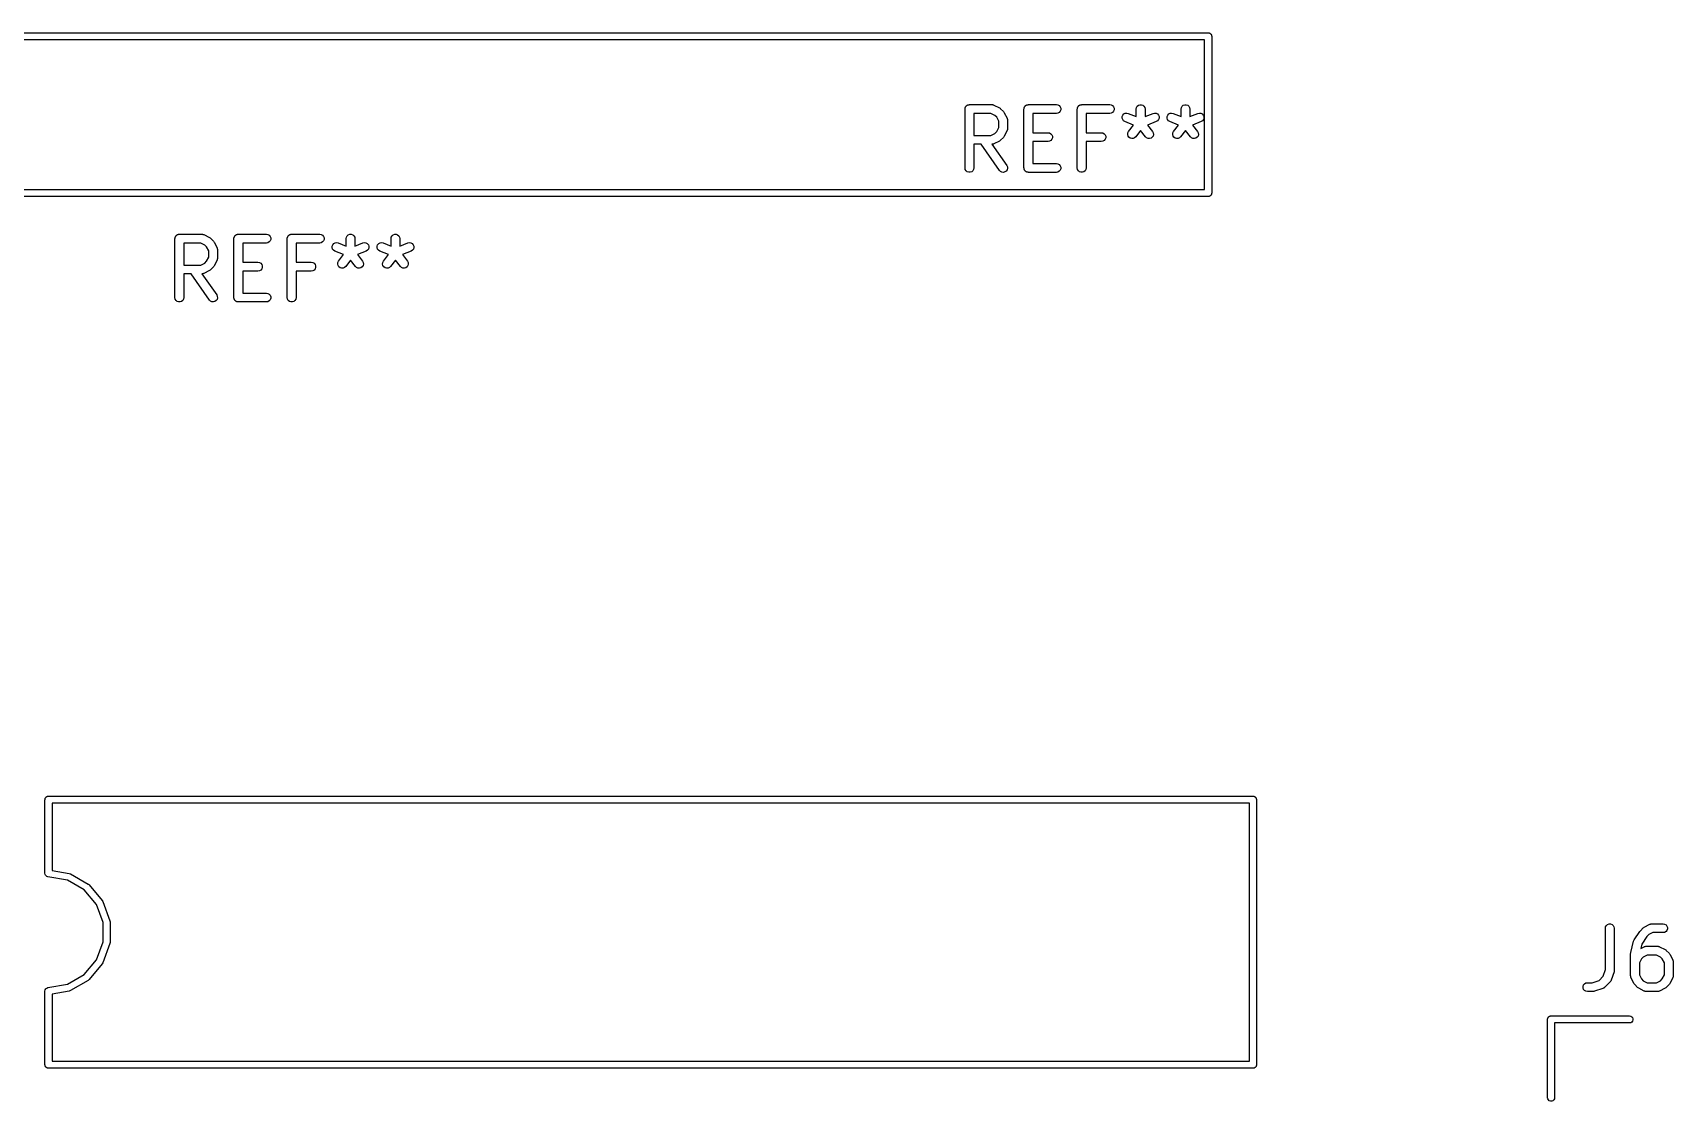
# Model space of a CAD drawing. Extents: x 135.1 to 182.9, y -142 to -62.3.
# Drawn here: x 154.4 to 182.24, y -97.06 to -78.92 of the extents above; entities that cross this region are included whole.
import ezdxf

# ---------------------------------------------------------------- set-up
doc = ezdxf.new("R2010")
doc.units = 0
doc.header["$MEASUREMENT"] = 0
doc.layers.add('BLACK', color=7, linetype='CONTINUOUS')

msp = doc.modelspace()

# ---------------------------------------------------------------- linework, layer by layer
at = {"layer": 'Black'}
for p, q in [((146.35, -78.92), (174.35, -78.92)), ((174.29, -79.04), (146.41, -79.04)), ((174.29, -81.58), (174.29, -79.04)), ((174.35, -78.92), (174.355, -78.9209)), ((174.355, -78.9209), (174.36, -78.9209)), ((174.36, -78.9209), (174.365, -78.9227)), ((174.365, -78.9227), (174.371, -78.9236)), ((174.371, -78.9236), (174.375, -78.9262)), ((174.375, -78.9262), (174.38, -78.928)), ((174.38, -78.928), (174.384, -78.9314)), ((174.384, -78.9314), (174.389, -78.934)), ((174.389, -78.934), (174.392, -78.9381)), ((174.392, -78.9381), (174.396, -78.9414)), ((174.396, -78.9414), (174.399, -78.946)), ((174.399, -78.946), (174.402, -78.95)), ((174.402, -78.95), (174.404, -78.9549)), ((174.404, -78.9549), (174.406, -78.9595)), ((174.406, -78.9595), (174.407, -78.9647)), ((174.407, -78.9647), (174.409, -78.9696)), ((174.409, -78.9696), (174.409, -78.9748)), ((174.409, -78.9748), (174.41, -78.98)), ((174.41, -78.98), (174.41, -81.64)), ((170.234, -80.1769), (170.239, -80.1719)), ((170.239, -80.1719), (170.242, -80.1662)), ((170.242, -80.1662), (170.247, -80.162)), ((170.247, -80.162), (170.251, -80.1569)), ((170.251, -80.1569), (170.257, -80.1536)), ((170.257, -80.1536), (170.262, -80.1494)), ((170.262, -80.1494), (170.268, -80.1472)), ((170.268, -80.1472), (170.274, -80.1439)), ((170.274, -80.1439), (170.28, -80.1428)), ((170.28, -80.1428), (170.286, -80.1405)), ((170.286, -80.1405), (170.293, -80.1405)), ((170.293, -80.1405), (170.299, -80.1394)), ((170.299, -80.1394), (170.68, -80.1394)), ((170.68, -80.1394), (170.684, -80.1401)), ((170.684, -80.1401), (170.689, -80.1399)), ((170.689, -80.1399), (170.697, -80.1424)), ((170.697, -80.1424), (170.706, -80.1439)), ((170.706, -80.1439), (170.71, -80.1461)), ((170.71, -80.1461), (170.714, -80.1473)), ((170.714, -80.1473), (170.809, -80.1949)), ((171.234, -80.1769), (171.239, -80.1719)), ((171.239, -80.1719), (171.242, -80.1662)), ((171.242, -80.1662), (171.247, -80.162)), ((171.247, -80.162), (171.251, -80.1569)), ((171.251, -80.1569), (171.257, -80.1536)), ((171.257, -80.1536), (171.262, -80.1494)), ((171.262, -80.1494), (171.268, -80.1472)), ((171.268, -80.1472), (171.274, -80.1439)), ((171.274, -80.1439), (171.28, -80.1428)), ((171.28, -80.1428), (171.286, -80.1405)), ((171.286, -80.1405), (171.293, -80.1405)), ((171.293, -80.1405), (171.299, -80.1394)), ((171.299, -80.1394), (171.775, -80.1394)), ((171.775, -80.1394), (171.801, -80.1439)), ((171.801, -80.1439), (171.824, -80.1569)), ((171.824, -80.1569), (171.84, -80.1769)), ((172.139, -80.1769), (172.143, -80.1719)), ((172.143, -80.1719), (172.147, -80.1662)), ((172.147, -80.1662), (172.152, -80.162)), ((172.152, -80.162), (172.156, -80.1569)), ((172.156, -80.1569), (172.161, -80.1536)), ((172.161, -80.1536), (172.166, -80.1494)), ((172.166, -80.1494), (172.173, -80.1472)), ((172.173, -80.1472), (172.178, -80.1439)), ((172.178, -80.1439), (172.185, -80.1428)), ((172.185, -80.1428), (172.191, -80.1405)), ((172.191, -80.1405), (172.198, -80.1405)), ((172.198, -80.1405), (172.204, -80.1394)), ((172.204, -80.1394), (172.68, -80.1394)), ((172.68, -80.1394), (172.706, -80.1439)), ((172.706, -80.1439), (172.728, -80.1569)), ((172.728, -80.1569), (172.745, -80.1769)), ((173.134, -80.1887), (173.147, -80.1662)), ((173.147, -80.1662), (173.166, -80.1494)), ((173.166, -80.1494), (173.191, -80.1405)), ((173.191, -80.1405), (173.217, -80.1405)), ((173.217, -80.1405), (173.242, -80.1494)), ((173.242, -80.1494), (173.261, -80.1662)), ((173.261, -80.1662), (173.274, -80.1887)), ((173.895, -80.1887), (173.908, -80.1662)), ((173.908, -80.1662), (173.928, -80.1494)), ((173.928, -80.1494), (173.953, -80.1405)), ((173.953, -80.1405), (173.979, -80.1405)), ((173.979, -80.1405), (174.003, -80.1494)), ((174.003, -80.1494), (174.023, -80.1662)), ((174.023, -80.1662), (174.036, -80.1887)), ((170.224, -80.2144), (170.225, -80.2079)), ((170.224, -81.2144), (170.224, -80.2144)), ((170.225, -80.2014), (170.228, -80.1952)), ((170.225, -80.2079), (170.225, -80.2014)), ((170.228, -80.1952), (170.229, -80.1887)), ((170.229, -80.1887), (170.232, -80.183)), ((170.232, -80.183), (170.234, -80.1769)), ((170.374, -80.2894), (170.374, -80.6632)), ((170.662, -80.2894), (170.374, -80.2894)), ((170.731, -80.3236), (170.662, -80.2894)), ((170.761, -80.354), (170.731, -80.3236)), ((170.796, -80.4226), (170.761, -80.354)), ((170.796, -80.53), (170.796, -80.4226)), ((170.809, -80.1949), (170.819, -80.2021)), ((170.819, -80.2021), (170.828, -80.209)), ((170.828, -80.209), (170.876, -80.2566)), ((170.876, -80.2566), (170.883, -80.2664)), ((170.883, -80.2664), (170.89, -80.2761)), ((170.89, -80.2761), (170.938, -80.3713)), ((170.938, -80.3713), (170.939, -80.3755)), ((170.939, -80.3755), (170.941, -80.3792)), ((170.941, -80.3792), (170.943, -80.3879)), ((170.943, -80.3879), (170.945, -80.3963)), ((170.945, -80.3963), (170.945, -80.4006)), ((170.945, -80.4006), (170.946, -80.4049)), ((170.946, -80.4049), (170.946, -80.5477)), ((171.224, -80.2144), (171.225, -80.2079)), ((171.224, -81.2144), (171.224, -80.2144)), ((171.225, -80.2014), (171.228, -80.1952)), ((171.225, -80.2079), (171.225, -80.2014)), ((171.228, -80.1952), (171.229, -80.1887)), ((171.229, -80.1887), (171.232, -80.183)), ((171.232, -80.183), (171.234, -80.1769)), ((171.775, -80.2894), (171.374, -80.2894)), ((171.374, -80.2894), (171.374, -80.6156)), ((171.801, -80.2849), (171.775, -80.2894)), ((171.824, -80.2718), (171.801, -80.2849)), ((171.84, -80.2519), (171.824, -80.2718)), ((171.84, -80.1769), (171.849, -80.2014)), ((171.849, -80.2274), (171.84, -80.2519)), ((171.849, -80.2014), (171.849, -80.2274)), ((172.129, -80.2144), (172.13, -80.2079)), ((172.129, -81.2144), (172.129, -80.2144)), ((172.13, -80.2014), (172.132, -80.1952)), ((172.13, -80.2079), (172.13, -80.2014)), ((172.132, -80.1952), (172.134, -80.1887)), ((172.134, -80.1887), (172.137, -80.183)), ((172.137, -80.183), (172.139, -80.1769)), ((172.68, -80.2894), (172.279, -80.2894)), ((172.279, -80.2894), (172.279, -80.6156)), ((172.706, -80.2849), (172.68, -80.2894)), ((172.728, -80.2718), (172.706, -80.2849)), ((172.745, -80.2519), (172.728, -80.2718)), ((172.745, -80.1769), (172.754, -80.2014)), ((172.754, -80.2274), (172.745, -80.2519)), ((172.754, -80.2014), (172.754, -80.2274)), ((172.892, -80.3419), (172.902, -80.3177)), ((172.892, -80.3679), (172.892, -80.3419)), ((172.9, -80.3927), (172.892, -80.3679)), ((172.916, -80.4131), (172.9, -80.3927)), ((172.902, -80.3177), (172.92, -80.2983)), ((172.938, -80.4269), (172.916, -80.4131)), ((172.92, -80.2983), (172.942, -80.286)), ((173.085, -80.4858), (172.938, -80.4269)), ((172.942, -80.286), (172.968, -80.2823)), ((172.968, -80.2823), (172.994, -80.2876)), ((172.994, -80.2876), (173.129, -80.3417)), ((173.129, -80.2144), (173.134, -80.1887)), ((173.129, -80.3417), (173.129, -80.2144)), ((173.274, -80.1887), (173.279, -80.2144)), ((173.279, -80.2144), (173.279, -80.3417)), ((173.279, -80.3417), (173.414, -80.2876)), ((173.47, -80.4269), (173.323, -80.4858)), ((173.414, -80.2876), (173.44, -80.2823)), ((173.44, -80.2823), (173.466, -80.286)), ((173.466, -80.286), (173.488, -80.2983)), ((173.492, -80.4131), (173.47, -80.4269)), ((173.488, -80.2983), (173.506, -80.3177)), ((173.508, -80.3927), (173.492, -80.4131)), ((173.506, -80.3177), (173.516, -80.3419)), ((173.516, -80.3679), (173.508, -80.3927)), ((173.516, -80.3419), (173.516, -80.3679)), ((173.654, -80.3419), (173.664, -80.3177)), ((173.654, -80.3679), (173.654, -80.3419)), ((173.662, -80.3927), (173.654, -80.3679)), ((173.678, -80.4131), (173.662, -80.3927)), ((173.664, -80.3177), (173.681, -80.2983)), ((173.7, -80.4269), (173.678, -80.4131)), ((173.681, -80.2983), (173.704, -80.286)), ((173.847, -80.4858), (173.7, -80.4269)), ((173.704, -80.286), (173.73, -80.2823)), ((173.73, -80.2823), (173.756, -80.2876)), ((173.756, -80.2876), (173.891, -80.3417)), ((173.891, -80.2144), (173.895, -80.1887)), ((173.891, -80.3417), (173.891, -80.2144)), ((174.036, -80.1887), (174.041, -80.2144)), ((174.041, -80.2144), (174.041, -80.3417)), ((174.041, -80.3417), (174.176, -80.2876)), ((174.232, -80.4269), (174.085, -80.4858)), ((174.176, -80.2876), (174.202, -80.2823)), ((174.202, -80.2823), (174.227, -80.286)), ((174.227, -80.286), (174.25, -80.2983)), ((174.254, -80.4131), (174.232, -80.4269)), ((174.25, -80.2983), (174.268, -80.3177)), ((174.27, -80.3927), (174.254, -80.4131)), ((174.268, -80.3177), (174.277, -80.3419)), ((174.278, -80.3679), (174.27, -80.3927)), ((174.277, -80.3419), (174.278, -80.3679)), ((170.374, -80.6632), (170.662, -80.6632)), ((170.662, -80.6632), (170.731, -80.6289)), ((170.731, -80.6289), (170.761, -80.5985)), ((170.761, -80.5985), (170.796, -80.53)), ((170.876, -80.696), (170.828, -80.7436)), ((170.883, -80.6862), (170.876, -80.696)), ((170.89, -80.6765), (170.883, -80.6862)), ((170.938, -80.5813), (170.89, -80.6765)), ((170.939, -80.5771), (170.938, -80.5813)), ((170.941, -80.5734), (170.939, -80.5771)), ((170.943, -80.5647), (170.941, -80.5734)), ((170.945, -80.5563), (170.943, -80.5647)), ((170.946, -80.5477), (170.945, -80.552)), ((170.945, -80.552), (170.945, -80.5563)), ((171.374, -80.6156), (171.633, -80.6156)), ((171.633, -80.6156), (171.658, -80.6201)), ((171.658, -80.6201), (171.681, -80.6331)), ((171.681, -80.6331), (171.698, -80.6531)), ((171.698, -80.7281), (171.681, -80.748)), ((171.698, -80.6531), (171.706, -80.6775)), ((171.706, -80.7036), (171.698, -80.7281)), ((171.706, -80.6775), (171.706, -80.7036)), ((172.279, -80.6156), (172.537, -80.6156)), ((172.537, -80.6156), (172.563, -80.6201)), ((172.563, -80.6201), (172.586, -80.6331)), ((172.586, -80.6331), (172.602, -80.6531)), ((172.602, -80.7281), (172.586, -80.748)), ((172.602, -80.6531), (172.611, -80.6775)), ((172.611, -80.7036), (172.602, -80.7281)), ((172.611, -80.6775), (172.611, -80.7036)), ((172.986, -80.647), (172.989, -80.6212)), ((172.992, -80.6724), (172.986, -80.647)), ((172.989, -80.6212), (173.001, -80.598)), ((173.006, -80.6942), (172.992, -80.6724)), ((173.001, -80.598), (173.085, -80.4858)), ((173.027, -80.7099), (173.006, -80.6942)), ((173.052, -80.7174), (173.027, -80.7099)), ((173.078, -80.716), (173.052, -80.7174)), ((173.102, -80.7058), (173.078, -80.716)), ((173.121, -80.688), (173.102, -80.7058)), ((173.204, -80.5775), (173.121, -80.688)), ((173.287, -80.688), (173.204, -80.5775)), ((173.306, -80.7058), (173.287, -80.688)), ((173.33, -80.716), (173.306, -80.7058)), ((173.323, -80.4858), (173.407, -80.598)), ((173.356, -80.7174), (173.33, -80.716)), ((173.381, -80.7099), (173.356, -80.7174)), ((173.402, -80.6942), (173.381, -80.7099)), ((173.416, -80.6724), (173.402, -80.6942)), ((173.407, -80.598), (173.419, -80.6212)), ((173.422, -80.647), (173.416, -80.6724)), ((173.419, -80.6212), (173.422, -80.647)), ((173.748, -80.647), (173.751, -80.6212)), ((173.754, -80.6724), (173.748, -80.647)), ((173.751, -80.6212), (173.763, -80.598)), ((173.768, -80.6942), (173.754, -80.6724)), ((173.763, -80.598), (173.847, -80.4858)), ((173.789, -80.7099), (173.768, -80.6942)), ((173.814, -80.7174), (173.789, -80.7099)), ((173.84, -80.716), (173.814, -80.7174)), ((173.864, -80.7058), (173.84, -80.716)), ((173.883, -80.688), (173.864, -80.7058)), ((173.966, -80.5775), (173.883, -80.688)), ((174.049, -80.688), (173.966, -80.5775)), ((174.068, -80.7058), (174.049, -80.688)), ((174.092, -80.716), (174.068, -80.7058)), ((174.085, -80.4858), (174.169, -80.598)), ((174.118, -80.7174), (174.092, -80.716)), ((174.143, -80.7099), (174.118, -80.7174)), ((174.163, -80.6942), (174.143, -80.7099)), ((174.178, -80.6724), (174.163, -80.6942)), ((174.169, -80.598), (174.181, -80.6212)), ((174.184, -80.647), (174.178, -80.6724)), ((174.181, -80.6212), (174.184, -80.647)), ((170.498, -80.8132), (170.374, -80.8132)), ((170.374, -80.8132), (170.374, -81.2144)), ((170.809, -81.2574), (170.498, -80.8132)), ((170.684, -80.8124), (170.681, -80.813)), ((170.681, -80.813), (170.932, -81.1714)), ((170.689, -80.8127), (170.684, -80.8124)), ((170.697, -80.8102), (170.689, -80.8127)), ((170.706, -80.8087), (170.697, -80.8102)), ((170.71, -80.8065), (170.706, -80.8087)), ((170.714, -80.8053), (170.71, -80.8065)), ((170.809, -80.7577), (170.714, -80.8053)), ((170.819, -80.7505), (170.809, -80.7577)), ((170.828, -80.7436), (170.819, -80.7505)), ((171.633, -80.7656), (171.374, -80.7656)), ((171.374, -80.7656), (171.374, -81.1394)), ((171.658, -80.761), (171.633, -80.7656)), ((171.681, -80.748), (171.658, -80.761)), ((172.537, -80.7656), (172.279, -80.7656)), ((172.279, -80.7656), (172.279, -81.2144)), ((172.563, -80.761), (172.537, -80.7656)), ((172.586, -80.748), (172.563, -80.761)), ((170.229, -81.24), (170.224, -81.2144)), ((170.242, -81.2626), (170.229, -81.24)), ((170.262, -81.2793), (170.242, -81.2626)), ((170.286, -81.2882), (170.262, -81.2793)), ((170.312, -81.2882), (170.286, -81.2882)), ((170.337, -81.2793), (170.312, -81.2882)), ((170.357, -81.2626), (170.337, -81.2793)), ((170.37, -81.24), (170.357, -81.2626)), ((170.374, -81.2144), (170.37, -81.24)), ((170.828, -81.2758), (170.809, -81.2574)), ((170.851, -81.2868), (170.828, -81.2758)), ((170.877, -81.2891), (170.851, -81.2868)), ((170.902, -81.2824), (170.877, -81.2891)), ((170.924, -81.2674), (170.902, -81.2824)), ((170.939, -81.2461), (170.924, -81.2674)), ((170.932, -81.1714), (170.943, -81.195)), ((170.945, -81.2209), (170.939, -81.2461)), ((170.943, -81.195), (170.945, -81.2209)), ((171.225, -81.2208), (171.224, -81.2144)), ((171.225, -81.2274), (171.225, -81.2208)), ((171.228, -81.2336), (171.225, -81.2274)), ((171.229, -81.24), (171.228, -81.2336)), ((171.232, -81.2457), (171.229, -81.24)), ((171.234, -81.2519), (171.232, -81.2457)), ((171.239, -81.2569), (171.234, -81.2519)), ((171.242, -81.2626), (171.239, -81.2569)), ((171.247, -81.2668), (171.242, -81.2626)), ((171.251, -81.2718), (171.247, -81.2668)), ((171.257, -81.2751), (171.251, -81.2718)), ((171.262, -81.2793), (171.257, -81.2751)), ((171.268, -81.2816), (171.262, -81.2793)), ((171.274, -81.2849), (171.268, -81.2816)), ((171.28, -81.286), (171.274, -81.2849)), ((171.286, -81.2882), (171.28, -81.286)), ((171.293, -81.2882), (171.286, -81.2882)), ((171.299, -81.2894), (171.293, -81.2882)), ((171.374, -81.1394), (171.775, -81.1394)), ((171.775, -81.1394), (171.801, -81.1439)), ((171.801, -81.2849), (171.775, -81.2894)), ((171.801, -81.1439), (171.824, -81.1569)), ((171.824, -81.2718), (171.801, -81.2849)), ((171.824, -81.1569), (171.84, -81.1769)), ((171.84, -81.2519), (171.824, -81.2718)), ((171.84, -81.1769), (171.849, -81.2014)), ((171.849, -81.2274), (171.84, -81.2519)), ((171.849, -81.2014), (171.849, -81.2274)), ((172.134, -81.24), (172.129, -81.2144)), ((172.147, -81.2626), (172.134, -81.24)), ((172.166, -81.2793), (172.147, -81.2626)), ((172.191, -81.2882), (172.166, -81.2793)), ((172.217, -81.2882), (172.191, -81.2882)), ((172.242, -81.2793), (172.217, -81.2882)), ((172.261, -81.2626), (172.242, -81.2793)), ((172.274, -81.24), (172.261, -81.2626)), ((172.279, -81.2144), (172.274, -81.24)), ((171.775, -81.2894), (171.299, -81.2894)), ((174.35, -81.7), (146.35, -81.7)), ((146.41, -81.58), (174.29, -81.58)), ((174.355, -81.6991), (174.35, -81.7)), ((174.36, -81.6991), (174.355, -81.6991)), ((174.365, -81.6973), (174.36, -81.6991)), ((174.371, -81.6964), (174.365, -81.6973)), ((174.375, -81.6938), (174.371, -81.6964)), ((174.38, -81.692), (174.375, -81.6938)), ((174.384, -81.6886), (174.38, -81.692)), ((174.389, -81.686), (174.384, -81.6886)), ((174.392, -81.6819), (174.389, -81.686)), ((174.396, -81.6786), (174.392, -81.6819)), ((174.399, -81.674), (174.396, -81.6786)), ((174.402, -81.67), (174.399, -81.674)), ((174.404, -81.6651), (174.402, -81.67)), ((174.406, -81.6605), (174.404, -81.6651)), ((174.407, -81.6553), (174.406, -81.6605)), ((174.409, -81.6504), (174.407, -81.6553)), ((174.41, -81.64), (174.409, -81.6452)), ((174.409, -81.6452), (174.409, -81.6504)), ((156.817, -82.4014), (156.82, -82.3952)), ((156.817, -82.4079), (156.817, -82.4014)), ((156.82, -82.3952), (156.821, -82.3887)), ((156.821, -82.3887), (156.824, -82.383)), ((156.824, -82.383), (156.826, -82.3769)), ((156.826, -82.3769), (156.831, -82.3719)), ((156.831, -82.3719), (156.834, -82.3662)), ((156.834, -82.3662), (156.839, -82.362)), ((156.839, -82.362), (156.843, -82.3569)), ((156.843, -82.3569), (156.849, -82.3536)), ((156.849, -82.3536), (156.854, -82.3494)), ((156.854, -82.3494), (156.86, -82.3472)), ((156.86, -82.3472), (156.866, -82.3439)), ((156.866, -82.3439), (156.872, -82.3428)), ((156.872, -82.3428), (156.878, -82.3405)), ((156.878, -82.3405), (156.885, -82.3405)), ((156.885, -82.3405), (156.891, -82.3394)), ((156.891, -82.3394), (157.272, -82.3394)), ((157.272, -82.3394), (157.276, -82.3401)), ((157.276, -82.3401), (157.281, -82.3399)), ((157.281, -82.3399), (157.289, -82.3424)), ((157.289, -82.3424), (157.298, -82.3439)), ((157.298, -82.3439), (157.302, -82.3461)), ((157.302, -82.3461), (157.306, -82.3473)), ((157.306, -82.3473), (157.401, -82.3949)), ((157.401, -82.3949), (157.411, -82.4021)), ((157.817, -82.4014), (157.82, -82.3952)), ((157.817, -82.4079), (157.817, -82.4014)), ((157.82, -82.3952), (157.821, -82.3887)), ((157.821, -82.3887), (157.824, -82.383)), ((157.824, -82.383), (157.826, -82.3769)), ((157.826, -82.3769), (157.831, -82.3719)), ((157.831, -82.3719), (157.834, -82.3662)), ((157.834, -82.3662), (157.839, -82.362)), ((157.839, -82.362), (157.843, -82.3569)), ((157.843, -82.3569), (157.849, -82.3536)), ((157.849, -82.3536), (157.854, -82.3494)), ((157.854, -82.3494), (157.86, -82.3472)), ((157.86, -82.3472), (157.866, -82.3439)), ((157.866, -82.3439), (157.872, -82.3428)), ((157.872, -82.3428), (157.878, -82.3405)), ((157.878, -82.3405), (157.885, -82.3405)), ((157.885, -82.3405), (157.891, -82.3394)), ((157.891, -82.3394), (158.367, -82.3394)), ((158.367, -82.3394), (158.393, -82.3439)), ((158.393, -82.3439), (158.416, -82.3569)), ((158.416, -82.3569), (158.432, -82.3769)), ((158.432, -82.3769), (158.441, -82.4014)), ((158.441, -82.4014), (158.441, -82.4274)), ((158.722, -82.4014), (158.724, -82.3952)), ((158.722, -82.4079), (158.722, -82.4014)), ((158.724, -82.3952), (158.726, -82.3887)), ((158.726, -82.3887), (158.729, -82.383)), ((158.729, -82.383), (158.731, -82.3769)), ((158.731, -82.3769), (158.735, -82.3719)), ((158.735, -82.3719), (158.739, -82.3662)), ((158.739, -82.3662), (158.744, -82.362)), ((158.744, -82.362), (158.748, -82.3569)), ((158.748, -82.3569), (158.753, -82.3536)), ((158.753, -82.3536), (158.758, -82.3494)), ((158.758, -82.3494), (158.765, -82.3472)), ((158.765, -82.3472), (158.77, -82.3439)), ((158.77, -82.3439), (158.777, -82.3428)), ((158.777, -82.3428), (158.783, -82.3405)), ((158.783, -82.3405), (158.79, -82.3405)), ((158.79, -82.3405), (158.796, -82.3394)), ((158.796, -82.3394), (159.272, -82.3394)), ((159.272, -82.3394), (159.298, -82.3439)), ((159.298, -82.3439), (159.32, -82.3569)), ((159.32, -82.3569), (159.337, -82.3769)), ((159.337, -82.3769), (159.346, -82.4014)), ((159.346, -82.4014), (159.346, -82.4274)), ((159.721, -82.4144), (159.726, -82.3887)), ((159.726, -82.3887), (159.739, -82.3662)), ((159.739, -82.3662), (159.758, -82.3494)), ((159.758, -82.3494), (159.783, -82.3405)), ((159.783, -82.3405), (159.809, -82.3405)), ((159.809, -82.3405), (159.833, -82.3494)), ((159.833, -82.3494), (159.853, -82.3662)), ((159.853, -82.3662), (159.866, -82.3887)), ((159.866, -82.3887), (159.871, -82.4144)), ((160.483, -82.4144), (160.487, -82.3887)), ((160.487, -82.3887), (160.5, -82.3662)), ((160.5, -82.3662), (160.52, -82.3494)), ((160.52, -82.3494), (160.545, -82.3405)), ((160.545, -82.3405), (160.571, -82.3405)), ((160.571, -82.3405), (160.595, -82.3494)), ((160.595, -82.3494), (160.615, -82.3662)), ((160.615, -82.3662), (160.628, -82.3887)), ((160.628, -82.3887), (160.633, -82.4144)), ((156.816, -82.4144), (156.817, -82.4079)), ((156.816, -83.4144), (156.816, -82.4144)), ((156.966, -82.4894), (156.966, -82.8632)), ((157.254, -82.4894), (156.966, -82.4894)), ((157.323, -82.5236), (157.254, -82.4894)), ((157.353, -82.554), (157.323, -82.5236)), ((157.388, -82.6226), (157.353, -82.554)), ((157.388, -82.73), (157.388, -82.6226)), ((157.411, -82.4021), (157.42, -82.409)), ((157.42, -82.409), (157.468, -82.4566)), ((157.468, -82.4566), (157.475, -82.4664)), ((157.475, -82.4664), (157.482, -82.4761)), ((157.482, -82.4761), (157.53, -82.5713)), ((157.53, -82.5713), (157.531, -82.5755)), ((157.531, -82.5755), (157.533, -82.5792)), ((157.533, -82.5792), (157.535, -82.5879)), ((157.535, -82.5879), (157.537, -82.5963)), ((157.537, -82.5963), (157.537, -82.6006)), ((157.537, -82.6006), (157.538, -82.6049)), ((157.538, -82.6049), (157.538, -82.7477)), ((157.816, -82.4144), (157.817, -82.4079)), ((157.816, -83.4144), (157.816, -82.4144)), ((158.367, -82.4894), (157.966, -82.4894)), ((157.966, -82.4894), (157.966, -82.8156)), ((158.393, -82.4849), (158.367, -82.4894)), ((158.416, -82.4718), (158.393, -82.4849)), ((158.432, -82.4519), (158.416, -82.4718)), ((158.441, -82.4274), (158.432, -82.4519)), ((158.721, -82.4144), (158.722, -82.4079)), ((158.721, -83.4144), (158.721, -82.4144)), ((159.272, -82.4894), (158.871, -82.4894)), ((158.871, -82.4894), (158.871, -82.8156)), ((159.298, -82.4849), (159.272, -82.4894)), ((159.32, -82.4718), (159.298, -82.4849)), ((159.337, -82.4519), (159.32, -82.4718)), ((159.346, -82.4274), (159.337, -82.4519)), ((159.484, -82.5419), (159.494, -82.5177)), ((159.484, -82.5679), (159.484, -82.5419)), ((159.492, -82.5927), (159.484, -82.5679)), ((159.508, -82.6131), (159.492, -82.5927)), ((159.494, -82.5177), (159.512, -82.4983)), ((159.53, -82.6269), (159.508, -82.6131)), ((159.512, -82.4983), (159.534, -82.486)), ((159.677, -82.6858), (159.53, -82.6269)), ((159.534, -82.486), (159.56, -82.4823)), ((159.56, -82.4823), (159.586, -82.4876)), ((159.586, -82.4876), (159.721, -82.5417)), ((159.721, -82.5417), (159.721, -82.4144)), ((159.871, -82.4144), (159.871, -82.5417)), ((159.871, -82.5417), (160.006, -82.4876)), ((160.062, -82.6269), (159.915, -82.6858)), ((160.006, -82.4876), (160.032, -82.4823)), ((160.032, -82.4823), (160.058, -82.486)), ((160.058, -82.486), (160.08, -82.4983)), ((160.084, -82.6131), (160.062, -82.6269)), ((160.08, -82.4983), (160.098, -82.5177)), ((160.1, -82.5927), (160.084, -82.6131)), ((160.098, -82.5177), (160.108, -82.5419)), ((160.108, -82.5679), (160.1, -82.5927)), ((160.108, -82.5419), (160.108, -82.5679)), ((160.246, -82.5419), (160.256, -82.5177)), ((160.246, -82.5679), (160.246, -82.5419)), ((160.254, -82.5927), (160.246, -82.5679)), ((160.27, -82.6131), (160.254, -82.5927)), ((160.256, -82.5177), (160.273, -82.4983)), ((160.292, -82.6269), (160.27, -82.6131)), ((160.273, -82.4983), (160.296, -82.486)), ((160.439, -82.6858), (160.292, -82.6269)), ((160.296, -82.486), (160.322, -82.4823)), ((160.322, -82.4823), (160.348, -82.4876)), ((160.348, -82.4876), (160.483, -82.5417)), ((160.483, -82.5417), (160.483, -82.4144)), ((160.633, -82.4144), (160.633, -82.5417)), ((160.633, -82.5417), (160.768, -82.4876)), ((160.824, -82.6269), (160.677, -82.6858)), ((160.768, -82.4876), (160.794, -82.4823)), ((160.794, -82.4823), (160.819, -82.486)), ((160.819, -82.486), (160.842, -82.4983)), ((160.846, -82.6131), (160.824, -82.6269)), ((160.842, -82.4983), (160.86, -82.5177)), ((160.862, -82.5927), (160.846, -82.6131)), ((160.86, -82.5177), (160.869, -82.5419)), ((160.87, -82.5679), (160.862, -82.5927)), ((160.869, -82.5419), (160.87, -82.5679)), ((156.966, -82.8632), (157.254, -82.8632)), ((157.254, -82.8632), (157.323, -82.8289)), ((157.401, -82.9577), (157.306, -83.0053)), ((157.323, -82.8289), (157.353, -82.7985)), ((157.353, -82.7985), (157.388, -82.73)), ((157.411, -82.9505), (157.401, -82.9577)), ((157.42, -82.9436), (157.411, -82.9505)), ((157.468, -82.896), (157.42, -82.9436)), ((157.475, -82.8862), (157.468, -82.896)), ((157.482, -82.8765), (157.475, -82.8862)), ((157.53, -82.7813), (157.482, -82.8765)), ((157.531, -82.7771), (157.53, -82.7813)), ((157.533, -82.7734), (157.531, -82.7771)), ((157.535, -82.7647), (157.533, -82.7734)), ((157.537, -82.7563), (157.535, -82.7647)), ((157.538, -82.7477), (157.537, -82.752)), ((157.537, -82.752), (157.537, -82.7563)), ((157.966, -82.8156), (158.225, -82.8156)), ((158.225, -82.8156), (158.25, -82.8201)), ((158.25, -82.8201), (158.273, -82.8331)), ((158.273, -82.948), (158.25, -82.961)), ((158.273, -82.8331), (158.29, -82.8531)), ((158.29, -82.9281), (158.273, -82.948)), ((158.29, -82.8531), (158.298, -82.8775)), ((158.298, -82.9036), (158.29, -82.9281)), ((158.298, -82.8775), (158.298, -82.9036)), ((158.871, -82.8156), (159.129, -82.8156)), ((159.129, -82.8156), (159.155, -82.8201)), ((159.155, -82.8201), (159.178, -82.8331)), ((159.178, -82.948), (159.155, -82.961)), ((159.178, -82.8331), (159.194, -82.8531)), ((159.194, -82.9281), (159.178, -82.948)), ((159.194, -82.8531), (159.203, -82.8775)), ((159.203, -82.9036), (159.194, -82.9281)), ((159.203, -82.8775), (159.203, -82.9036)), ((159.578, -82.847), (159.581, -82.8212)), ((159.584, -82.8724), (159.578, -82.847)), ((159.581, -82.8212), (159.593, -82.798)), ((159.598, -82.8942), (159.584, -82.8724)), ((159.593, -82.798), (159.677, -82.6858)), ((159.619, -82.9099), (159.598, -82.8942)), ((159.644, -82.9174), (159.619, -82.9099)), ((159.67, -82.916), (159.644, -82.9174)), ((159.694, -82.9058), (159.67, -82.916)), ((159.713, -82.888), (159.694, -82.9058)), ((159.796, -82.7775), (159.713, -82.888)), ((159.879, -82.888), (159.796, -82.7775)), ((159.898, -82.9058), (159.879, -82.888)), ((159.922, -82.916), (159.898, -82.9058)), ((159.915, -82.6858), (159.999, -82.798)), ((159.948, -82.9174), (159.922, -82.916)), ((159.973, -82.9099), (159.948, -82.9174)), ((159.994, -82.8942), (159.973, -82.9099)), ((160.008, -82.8724), (159.994, -82.8942)), ((159.999, -82.798), (160.011, -82.8212)), ((160.014, -82.847), (160.008, -82.8724)), ((160.011, -82.8212), (160.014, -82.847)), ((160.34, -82.847), (160.343, -82.8212)), ((160.346, -82.8724), (160.34, -82.847)), ((160.343, -82.8212), (160.355, -82.798)), ((160.36, -82.8942), (160.346, -82.8724)), ((160.355, -82.798), (160.439, -82.6858)), ((160.381, -82.9099), (160.36, -82.8942)), ((160.406, -82.9174), (160.381, -82.9099)), ((160.432, -82.916), (160.406, -82.9174)), ((160.456, -82.9058), (160.432, -82.916)), ((160.475, -82.888), (160.456, -82.9058)), ((160.558, -82.7775), (160.475, -82.888)), ((160.641, -82.888), (160.558, -82.7775)), ((160.66, -82.9058), (160.641, -82.888)), ((160.684, -82.916), (160.66, -82.9058)), ((160.677, -82.6858), (160.761, -82.798)), ((160.71, -82.9174), (160.684, -82.916)), ((160.735, -82.9099), (160.71, -82.9174)), ((160.755, -82.8942), (160.735, -82.9099)), ((160.77, -82.8724), (160.755, -82.8942)), ((160.761, -82.798), (160.773, -82.8212)), ((160.776, -82.847), (160.77, -82.8724)), ((160.773, -82.8212), (160.776, -82.847)), ((157.09, -83.0132), (156.966, -83.0132)), ((156.966, -83.0132), (156.966, -83.4144)), ((157.401, -83.4574), (157.09, -83.0132)), ((157.276, -83.0124), (157.273, -83.013)), ((157.273, -83.013), (157.524, -83.3714)), ((157.281, -83.0127), (157.276, -83.0124)), ((157.289, -83.0102), (157.281, -83.0127)), ((157.298, -83.0087), (157.289, -83.0102)), ((157.302, -83.0065), (157.298, -83.0087)), ((157.306, -83.0053), (157.302, -83.0065)), ((158.225, -82.9656), (157.966, -82.9656)), ((157.966, -82.9656), (157.966, -83.3394)), ((158.25, -82.961), (158.225, -82.9656)), ((159.129, -82.9656), (158.871, -82.9656)), ((158.871, -82.9656), (158.871, -83.4144)), ((159.155, -82.961), (159.129, -82.9656)), ((156.821, -83.44), (156.816, -83.4144)), ((156.834, -83.4626), (156.821, -83.44)), ((156.854, -83.4793), (156.834, -83.4626)), ((156.878, -83.4882), (156.854, -83.4793)), ((156.904, -83.4882), (156.878, -83.4882)), ((156.929, -83.4793), (156.904, -83.4882)), ((156.949, -83.4626), (156.929, -83.4793)), ((156.962, -83.44), (156.949, -83.4626)), ((156.966, -83.4144), (156.962, -83.44)), ((157.42, -83.4758), (157.401, -83.4574)), ((157.443, -83.4868), (157.42, -83.4758)), ((157.469, -83.4891), (157.443, -83.4868)), ((157.494, -83.4824), (157.469, -83.4891)), ((157.516, -83.4674), (157.494, -83.4824)), ((157.531, -83.4461), (157.516, -83.4674)), ((157.524, -83.3714), (157.535, -83.395)), ((157.537, -83.4209), (157.531, -83.4461)), ((157.535, -83.395), (157.537, -83.4209)), ((157.817, -83.4208), (157.816, -83.4144)), ((157.817, -83.4274), (157.817, -83.4208)), ((157.82, -83.4336), (157.817, -83.4274)), ((157.821, -83.44), (157.82, -83.4336)), ((157.824, -83.4457), (157.821, -83.44)), ((157.826, -83.4519), (157.824, -83.4457)), ((157.831, -83.4569), (157.826, -83.4519)), ((157.834, -83.4626), (157.831, -83.4569)), ((157.839, -83.4668), (157.834, -83.4626)), ((157.843, -83.4718), (157.839, -83.4668)), ((157.849, -83.4751), (157.843, -83.4718)), ((157.854, -83.4793), (157.849, -83.4751)), ((157.86, -83.4816), (157.854, -83.4793)), ((157.866, -83.4849), (157.86, -83.4816)), ((157.872, -83.486), (157.866, -83.4849)), ((157.878, -83.4882), (157.872, -83.486)), ((157.885, -83.4882), (157.878, -83.4882)), ((157.891, -83.4894), (157.885, -83.4882)), ((158.367, -83.4894), (157.891, -83.4894)), ((157.966, -83.3394), (158.367, -83.3394)), ((158.367, -83.3394), (158.393, -83.3439)), ((158.393, -83.4849), (158.367, -83.4894)), ((158.393, -83.3439), (158.416, -83.3569)), ((158.416, -83.4718), (158.393, -83.4849)), ((158.416, -83.3569), (158.432, -83.3769)), ((158.432, -83.4519), (158.416, -83.4718)), ((158.432, -83.3769), (158.441, -83.4014)), ((158.441, -83.4274), (158.432, -83.4519)), ((158.441, -83.4014), (158.441, -83.4274)), ((158.726, -83.44), (158.721, -83.4144)), ((158.739, -83.4626), (158.726, -83.44)), ((158.758, -83.4793), (158.739, -83.4626)), ((158.783, -83.4882), (158.758, -83.4793)), ((158.809, -83.4882), (158.783, -83.4882)), ((158.833, -83.4793), (158.809, -83.4882)), ((158.853, -83.4626), (158.833, -83.4793)), ((158.866, -83.44), (158.853, -83.4626)), ((158.871, -83.4144), (158.866, -83.44)), ((154.61, -91.94), (154.611, -91.9348)), ((154.61, -93.19), (154.61, -91.94)), ((154.611, -91.9296), (154.613, -91.9247)), ((154.611, -91.9348), (154.611, -91.9296)), ((154.613, -91.9247), (154.614, -91.9195)), ((154.614, -91.9195), (154.616, -91.9149)), ((154.616, -91.9149), (154.618, -91.91)), ((154.618, -91.91), (154.621, -91.906)), ((154.621, -91.906), (154.624, -91.9014)), ((154.624, -91.9014), (154.628, -91.8981)), ((154.628, -91.8981), (154.631, -91.894)), ((154.631, -91.894), (154.636, -91.8914)), ((154.636, -91.8914), (154.64, -91.888)), ((154.64, -91.888), (154.645, -91.8862)), ((154.645, -91.8862), (154.649, -91.8836)), ((154.649, -91.8836), (154.655, -91.8827)), ((154.655, -91.8827), (154.66, -91.8809)), ((154.66, -91.8809), (154.665, -91.8809)), ((154.665, -91.8809), (154.67, -91.88)), ((154.67, -91.88), (175.11, -91.88)), ((154.73, -92), (154.73, -93.1397)), ((175.05, -92), (154.73, -92)), ((175.05, -96.38), (175.05, -92)), ((175.11, -91.88), (175.115, -91.8809)), ((175.115, -91.8809), (175.12, -91.8809)), ((175.12, -91.8809), (175.125, -91.8827)), ((175.125, -91.8827), (175.131, -91.8836)), ((175.131, -91.8836), (175.135, -91.8862)), ((175.135, -91.8862), (175.14, -91.888)), ((175.14, -91.888), (175.144, -91.8914)), ((175.144, -91.8914), (175.149, -91.894)), ((175.149, -91.894), (175.152, -91.8981)), ((175.152, -91.8981), (175.156, -91.9014)), ((175.156, -91.9014), (175.159, -91.906)), ((175.159, -91.906), (175.162, -91.91)), ((175.162, -91.91), (175.164, -91.9149)), ((175.164, -91.9149), (175.166, -91.9195)), ((175.166, -91.9195), (175.167, -91.9247)), ((175.167, -91.9247), (175.169, -91.9296)), ((175.169, -91.9296), (175.169, -91.9348)), ((175.169, -91.9348), (175.17, -91.94)), ((175.17, -91.94), (175.17, -96.44)), ((154.614, -93.2105), (154.61, -93.19)), ((154.62, -93.2209), (154.614, -93.2105)), ((154.624, -93.2286), (154.62, -93.2209)), ((154.64, -93.242), (154.624, -93.2286)), ((154.66, -93.2491), (154.64, -93.242)), ((154.991, -93.3076), (154.66, -93.2491)), ((154.73, -93.1397), (155.022, -93.1912)), ((155.022, -93.1912), (155.042, -93.1983)), ((155.042, -93.1983), (155.042, -93.1983)), ((155.042, -93.1983), (155.343, -93.372)), ((155.274, -93.4706), (154.991, -93.3076)), ((155.483, -93.7205), (155.274, -93.4706)), ((155.343, -93.372), (155.343, -93.372)), ((155.343, -93.372), (155.348, -93.3765)), ((155.348, -93.3765), (155.359, -93.3854)), ((155.359, -93.3854), (155.359, -93.3854)), ((155.359, -93.3854), (155.582, -93.6514)), ((155.595, -94.0269), (155.483, -93.7205)), ((155.582, -93.6514), (155.582, -93.6514)), ((155.582, -93.6514), (155.592, -93.6695)), ((155.592, -93.6695), (155.711, -93.9958)), ((155.595, -94.3531), (155.595, -94.0269)), ((155.711, -93.9958), (155.715, -94.0164)), ((155.715, -94.0164), (155.715, -94.3636)), ((181.096, -94.0967), (181.109, -94.0742)), ((181.109, -94.0742), (181.129, -94.0574)), ((181.129, -94.0574), (181.154, -94.0485)), ((181.154, -94.0485), (181.18, -94.0485)), ((181.18, -94.0485), (181.204, -94.0574)), ((181.204, -94.0574), (181.224, -94.0742)), ((181.224, -94.0742), (181.237, -94.0967)), ((181.752, -94.1029), (181.847, -94.0553)), ((181.847, -94.0553), (181.852, -94.0541)), ((181.852, -94.0541), (181.855, -94.0519)), ((181.855, -94.0519), (181.864, -94.0504)), ((181.864, -94.0504), (181.872, -94.0479)), ((181.872, -94.0479), (181.877, -94.0481)), ((181.877, -94.0481), (181.881, -94.0474)), ((181.881, -94.0474), (182.071, -94.0474)), ((182.071, -94.0474), (182.097, -94.0519)), ((182.097, -94.0519), (182.12, -94.0649)), ((182.12, -94.0649), (182.136, -94.0849)), ((182.136, -94.0849), (182.145, -94.1094)), ((155.483, -94.6595), (155.595, -94.3531)), ((155.715, -94.3636), (155.711, -94.3842)), ((181.092, -94.1224), (181.096, -94.0967)), ((181.092, -94.8245), (181.092, -94.1224)), ((181.237, -94.0967), (181.242, -94.1224)), ((181.242, -94.1224), (181.242, -94.8367)), ((181.522, -94.5328), (181.57, -94.3423)), ((181.57, -94.3423), (181.575, -94.3307)), ((181.575, -94.3307), (181.58, -94.3189)), ((181.58, -94.3189), (181.676, -94.176)), ((181.676, -94.176), (181.681, -94.1707)), ((181.681, -94.1707), (181.685, -94.1646)), ((181.685, -94.1646), (181.733, -94.117)), ((181.796, -94.2654), (181.712, -94.3913)), ((181.733, -94.117), (181.743, -94.1101)), ((181.743, -94.1101), (181.752, -94.1029)), ((181.83, -94.2316), (181.796, -94.2654)), ((181.899, -94.1974), (181.83, -94.2316)), ((182.071, -94.1974), (181.899, -94.1974)), ((182.097, -94.1929), (182.071, -94.1974)), ((182.12, -94.1798), (182.097, -94.1929)), ((182.136, -94.1599), (182.12, -94.1798)), ((182.145, -94.1354), (182.136, -94.1599)), ((182.145, -94.1094), (182.145, -94.1354)), ((155.711, -94.3842), (155.592, -94.7105)), ((181.52, -94.551), (181.522, -94.5419)), ((181.52, -94.9319), (181.52, -94.551)), ((181.522, -94.5419), (181.522, -94.5328)), ((181.704, -94.643), (181.67, -94.7115)), ((181.712, -94.3913), (181.694, -94.4654)), ((181.694, -94.4654), (181.752, -94.4363)), ((181.735, -94.6126), (181.704, -94.643)), ((181.803, -94.5783), (181.735, -94.6126)), ((181.752, -94.4363), (181.756, -94.435)), ((181.756, -94.435), (181.76, -94.4329)), ((181.76, -94.4329), (181.769, -94.4313)), ((181.769, -94.4313), (181.777, -94.4288)), ((181.777, -94.4288), (181.781, -94.4291)), ((181.781, -94.4291), (181.786, -94.4283)), ((181.786, -94.4283), (181.976, -94.4283)), ((181.958, -94.5783), (181.803, -94.5783)), ((182.027, -94.6126), (181.958, -94.5783)), ((181.976, -94.4283), (181.98, -94.4291)), ((181.98, -94.4291), (181.985, -94.4288)), ((181.985, -94.4288), (181.993, -94.4313)), ((181.993, -94.4313), (182.002, -94.4329)), ((182.002, -94.4329), (182.006, -94.435)), ((182.006, -94.435), (182.01, -94.4363)), ((182.01, -94.4363), (182.105, -94.4839)), ((182.057, -94.643), (182.027, -94.6126)), ((182.092, -94.7115), (182.057, -94.643)), ((182.105, -94.4839), (182.115, -94.491)), ((182.115, -94.491), (182.124, -94.4979)), ((182.124, -94.4979), (182.172, -94.5455)), ((182.172, -94.5455), (182.179, -94.5554)), ((182.179, -94.5554), (182.186, -94.565)), ((182.186, -94.565), (182.234, -94.6603)), ((154.991, -95.0724), (155.274, -94.9094)), ((155.274, -94.9094), (155.483, -94.6595)), ((155.582, -94.7286), (155.359, -94.9946)), ((155.592, -94.7105), (155.582, -94.7286)), ((181.053, -94.939), (181.092, -94.8245)), ((181.238, -94.8604), (181.19, -95.0032)), ((181.24, -94.8485), (181.238, -94.8604)), ((181.242, -94.8367), (181.24, -94.8485)), ((181.67, -94.7115), (181.67, -94.9142)), ((181.67, -94.9142), (181.704, -94.9827)), ((182.057, -94.9827), (182.092, -94.9142)), ((182.092, -94.9142), (182.092, -94.7115)), ((182.234, -94.6603), (182.235, -94.6644)), ((182.235, -94.6644), (182.237, -94.6682)), ((182.237, -94.6682), (182.239, -94.6768)), ((182.239, -94.6768), (182.241, -94.6852)), ((182.241, -94.6852), (182.241, -94.6896)), ((182.241, -94.6896), (182.242, -94.6938)), ((182.242, -94.6938), (182.242, -94.9319)), ((154.61, -95.19), (154.614, -95.1695)), ((154.61, -96.44), (154.61, -95.19)), ((154.614, -95.1695), (154.624, -95.1514)), ((154.624, -95.1514), (154.633, -95.1441)), ((154.633, -95.1441), (154.64, -95.138)), ((154.64, -95.138), (154.66, -95.1309)), ((154.66, -95.1309), (154.991, -95.0724)), ((155.022, -95.1888), (154.73, -95.2403)), ((155.042, -95.1817), (155.022, -95.1888)), ((155.343, -95.008), (155.042, -95.1817)), ((155.042, -95.1817), (155.042, -95.1817)), ((155.353, -94.9997), (155.343, -95.008)), ((155.343, -95.008), (155.343, -95.008)), ((155.359, -94.9946), (155.353, -94.9997)), ((155.359, -94.9946), (155.359, -94.9946)), ((180.712, -95.1094), (180.721, -95.0849)), ((180.712, -95.1354), (180.712, -95.1094)), ((180.721, -95.1599), (180.712, -95.1354)), ((180.721, -95.0849), (180.738, -95.0649)), ((180.738, -95.1798), (180.721, -95.1599)), ((180.738, -95.0649), (180.76, -95.0519)), ((180.76, -95.1929), (180.738, -95.1798)), ((180.76, -95.0519), (180.786, -95.0474)), ((180.786, -95.1974), (180.76, -95.1929)), ((180.786, -95.0474), (180.869, -95.0474)), ((180.881, -95.1974), (180.786, -95.1974)), ((180.869, -95.0474), (180.983, -95.0092)), ((180.893, -95.1953), (180.881, -95.1974)), ((180.905, -95.1935), (180.893, -95.1953)), ((181.048, -95.1459), (180.905, -95.1935)), ((180.983, -95.0092), (181.053, -94.939)), ((181.051, -95.1439), (181.048, -95.1459)), ((181.056, -95.1427), (181.051, -95.1439)), ((181.063, -95.1377), (181.056, -95.1427)), ((181.07, -95.1335), (181.063, -95.1377)), ((181.073, -95.1303), (181.07, -95.1335)), ((181.077, -95.1278), (181.073, -95.1303)), ((181.172, -95.0326), (181.077, -95.1278)), ((181.175, -95.029), (181.172, -95.0326)), ((181.178, -95.0261), (181.175, -95.029)), ((181.182, -95.0184), (181.178, -95.0261)), ((181.187, -95.0112), (181.182, -95.0184)), ((181.188, -95.007), (181.187, -95.0112)), ((181.19, -95.0032), (181.188, -95.007)), ((181.521, -94.9362), (181.52, -94.9319)), ((181.521, -94.9405), (181.521, -94.9362)), ((181.523, -94.9489), (181.521, -94.9405)), ((181.525, -94.9576), (181.523, -94.9489)), ((181.527, -94.9613), (181.525, -94.9576)), ((181.528, -94.9654), (181.527, -94.9613)), ((181.576, -95.0607), (181.528, -94.9654)), ((181.583, -95.0703), (181.576, -95.0607)), ((181.59, -95.0802), (181.583, -95.0703)), ((181.637, -95.1278), (181.59, -95.0802)), ((181.647, -95.1347), (181.637, -95.1278)), ((181.657, -95.1418), (181.647, -95.1347)), ((181.752, -95.1895), (181.657, -95.1418)), ((181.704, -94.9827), (181.735, -95.0131)), ((181.735, -95.0131), (181.803, -95.0474)), ((181.756, -95.1907), (181.752, -95.1895)), ((181.76, -95.1929), (181.756, -95.1907)), ((181.769, -95.1944), (181.76, -95.1929)), ((181.777, -95.1969), (181.769, -95.1944)), ((181.781, -95.1966), (181.777, -95.1969)), ((181.786, -95.1974), (181.781, -95.1966)), ((181.976, -95.1974), (181.786, -95.1974)), ((181.803, -95.0474), (181.958, -95.0474)), ((181.958, -95.0474), (182.027, -95.0131)), ((181.98, -95.1966), (181.976, -95.1974)), ((181.985, -95.1969), (181.98, -95.1966)), ((181.993, -95.1944), (181.985, -95.1969)), ((182.002, -95.1929), (181.993, -95.1944)), ((182.006, -95.1907), (182.002, -95.1929)), ((182.01, -95.1895), (182.006, -95.1907)), ((182.105, -95.1418), (182.01, -95.1895)), ((182.027, -95.0131), (182.057, -94.9827)), ((182.115, -95.1347), (182.105, -95.1418)), ((182.124, -95.1278), (182.115, -95.1347)), ((182.172, -95.0802), (182.124, -95.1278)), ((182.179, -95.0703), (182.172, -95.0802)), ((182.186, -95.0607), (182.179, -95.0703)), ((182.234, -94.9654), (182.186, -95.0607)), ((182.235, -94.9613), (182.234, -94.9654)), ((182.237, -94.9576), (182.235, -94.9613)), ((182.239, -94.9489), (182.237, -94.9576)), ((182.241, -94.9405), (182.239, -94.9489)), ((182.242, -94.9319), (182.241, -94.9362)), ((182.241, -94.9362), (182.241, -94.9405)), ((154.73, -95.2403), (154.73, -96.38)), ((180.11, -95.67), (180.111, -95.6648)), ((180.11, -97), (180.11, -95.67)), ((180.111, -95.6596), (180.113, -95.6547)), ((180.111, -95.6648), (180.111, -95.6596)), ((180.113, -95.6547), (180.114, -95.6495)), ((180.114, -95.6495), (180.116, -95.6449)), ((180.116, -95.6449), (180.118, -95.64)), ((180.118, -95.64), (180.121, -95.636)), ((180.121, -95.636), (180.124, -95.6314)), ((180.124, -95.6314), (180.128, -95.6281)), ((180.128, -95.6281), (180.131, -95.624)), ((180.131, -95.624), (180.136, -95.6214)), ((180.136, -95.6214), (180.14, -95.618)), ((180.14, -95.618), (180.145, -95.6162)), ((180.145, -95.6162), (180.149, -95.6136)), ((180.149, -95.6136), (180.155, -95.6127)), ((180.155, -95.6127), (180.16, -95.6109)), ((180.16, -95.6109), (180.165, -95.6109)), ((180.165, -95.6109), (180.17, -95.61)), ((180.17, -95.61), (181.5, -95.61)), ((181.5, -95.73), (180.23, -95.73)), ((180.23, -95.73), (180.23, -97)), ((181.5, -95.61), (181.521, -95.6136)), ((181.521, -95.7264), (181.5, -95.73)), ((181.521, -95.6136), (181.539, -95.624)), ((181.539, -95.716), (181.521, -95.7264)), ((181.539, -95.624), (181.552, -95.64)), ((181.552, -95.7), (181.539, -95.716)), ((181.552, -95.64), (181.559, -95.6596)), ((181.559, -95.6804), (181.552, -95.7)), ((181.559, -95.6596), (181.559, -95.6804)), ((154.611, -96.4452), (154.61, -96.44)), ((154.611, -96.4504), (154.611, -96.4452)), ((154.613, -96.4553), (154.611, -96.4504)), ((154.614, -96.4605), (154.613, -96.4553)), ((154.616, -96.4651), (154.614, -96.4605)), ((154.618, -96.47), (154.616, -96.4651)), ((154.621, -96.474), (154.618, -96.47)), ((154.624, -96.4786), (154.621, -96.474)), ((154.628, -96.4819), (154.624, -96.4786)), ((154.631, -96.486), (154.628, -96.4819)), ((154.636, -96.4886), (154.631, -96.486)), ((154.64, -96.492), (154.636, -96.4886)), ((154.645, -96.4938), (154.64, -96.492)), ((154.649, -96.4964), (154.645, -96.4938)), ((154.655, -96.4973), (154.649, -96.4964)), ((154.66, -96.4991), (154.655, -96.4973)), ((154.665, -96.4991), (154.66, -96.4991)), ((154.67, -96.5), (154.665, -96.4991)), ((175.11, -96.5), (154.67, -96.5)), ((154.73, -96.38), (175.05, -96.38)), ((175.115, -96.4991), (175.11, -96.5)), ((175.12, -96.4991), (175.115, -96.4991)), ((175.125, -96.4973), (175.12, -96.4991)), ((175.131, -96.4964), (175.125, -96.4973)), ((175.135, -96.4938), (175.131, -96.4964)), ((175.14, -96.492), (175.135, -96.4938)), ((175.144, -96.4886), (175.14, -96.492)), ((175.149, -96.486), (175.144, -96.4886)), ((175.152, -96.4819), (175.149, -96.486)), ((175.156, -96.4786), (175.152, -96.4819)), ((175.159, -96.474), (175.156, -96.4786)), ((175.162, -96.47), (175.159, -96.474)), ((175.164, -96.4651), (175.162, -96.47)), ((175.166, -96.4605), (175.164, -96.4651)), ((175.167, -96.4553), (175.166, -96.4605)), ((175.169, -96.4504), (175.167, -96.4553)), ((175.17, -96.44), (175.169, -96.4452)), ((175.169, -96.4452), (175.169, -96.4504)), ((180.114, -97.0205), (180.11, -97)), ((180.124, -97.0386), (180.114, -97.0205)), ((180.14, -97.052), (180.124, -97.0386)), ((180.16, -97.0591), (180.14, -97.052)), ((180.18, -97.0591), (180.16, -97.0591)), ((180.2, -97.052), (180.18, -97.0591)), ((180.216, -97.0386), (180.2, -97.052)), ((180.226, -97.0205), (180.216, -97.0386)), ((180.23, -97), (180.226, -97.0205))]:
    msp.add_line(p, q, dxfattribs=at)

doc.saveas('drawing.dxf')
